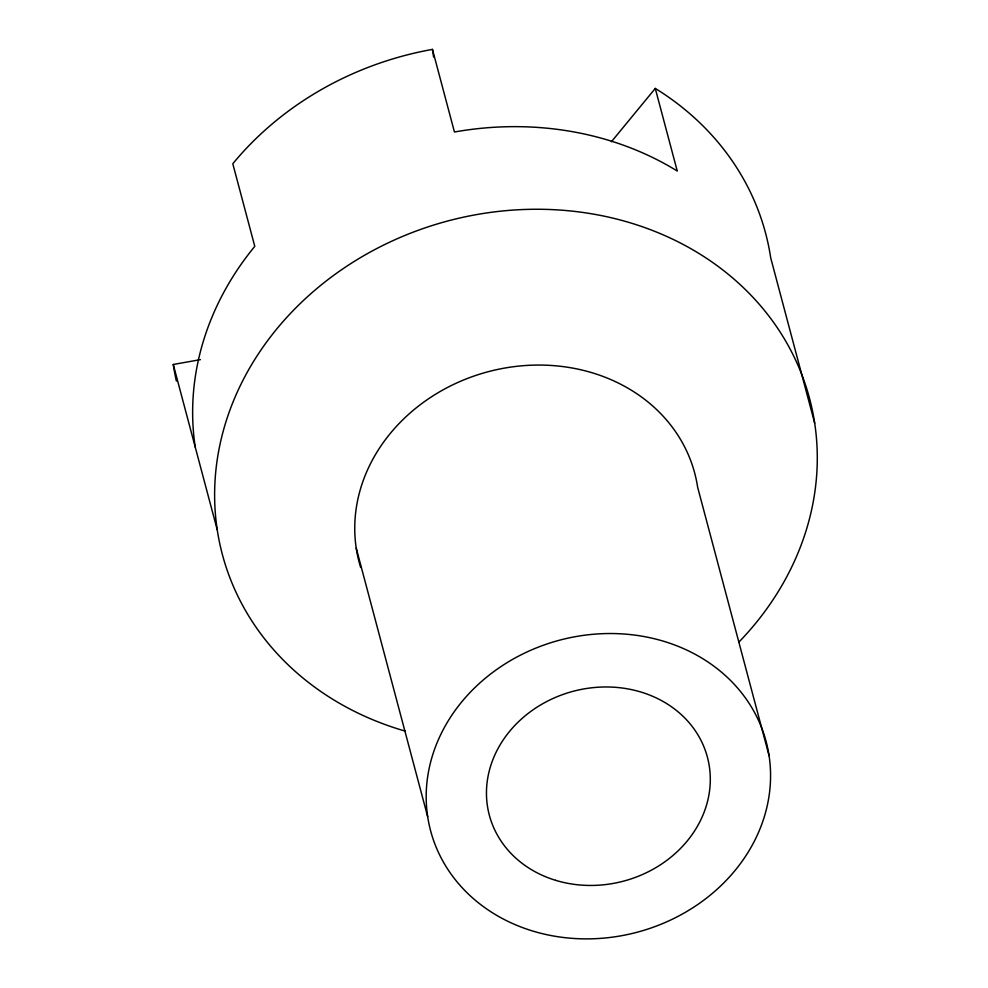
<?xml version="1.0" encoding="UTF-8"?>
<svg xmlns="http://www.w3.org/2000/svg" width="988" height="988" viewBox="0 0 988 988"><rect width="100%" height="100%" fill="white"/><g stroke="black" fill="none" stroke-linecap="round" stroke-linejoin="round"><path stroke-width="1.48" d="M611.399 141.753L655.279 88.426A303.785 264.401 -14.9 0 1 770.726 257.954L814.692 423.173M176.383 381.047A303.785 264.401 -14.9 0 1 173.258 364.486L200.416 359.644M655.279 88.426L677.249 171.023A303.785 264.401 -14.9 0 0 454.443 132.009L432.46 49.4A303.785 264.401 -14.9 0 0 232.798 163.749L254.781 246.358A303.785 264.401 -14.9 0 0 195.241 447.095M769.084 755.771A173.592 151.09 -14.9 0 0 493.457 671.852A173.592 151.09 -14.9 0 0 532.594 930.992A173.592 151.09 -14.9 0 0 769.084 755.771L697.652 487.306A173.592 151.09 -14.9 0 0 493.234 370.438A173.592 151.09 -14.9 0 0 360.645 567.445M356.236 548.179L427.668 816.644M173.258 364.486L217.212 529.704M432.46 49.4L433.609 57.008M405.166 731.095A303.785 264.401 -14.9 0 1 251.038 365.622A303.785 264.401 -14.9 0 1 690.316 248.371A303.785 264.401 -14.9 0 1 739.024 641.978M555.614 880.32A112.83 98.207 -14.9 0 0 709.335 766.429A112.83 98.207 -14.9 0 0 530.186 711.879A112.83 98.207 -14.9 0 0 555.614 880.32"/></g></svg>
